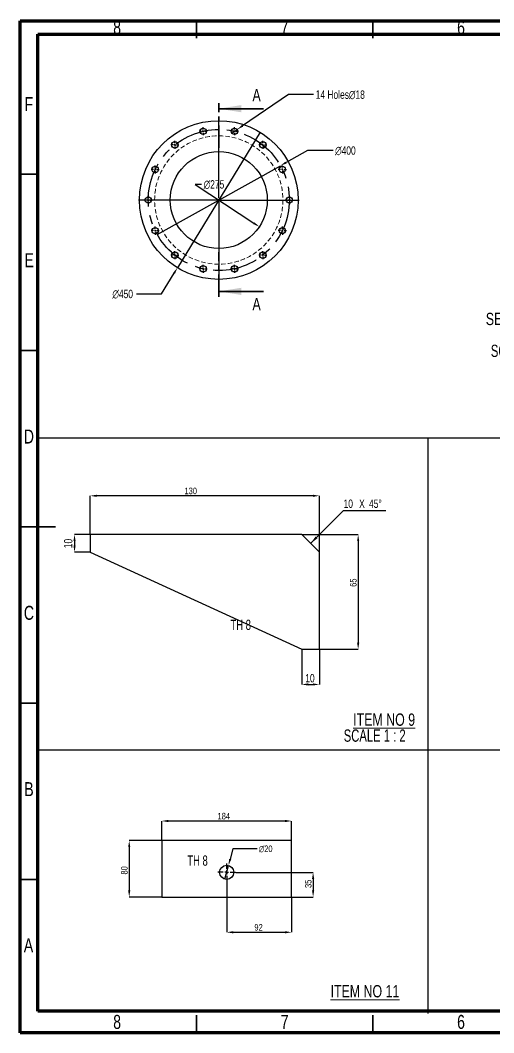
# Model space of a CAD drawing. Header units: millimetres. Extents: x 122 to 2816, y -707 to 556.
# Drawn here: x 1941.5 to 2075.7, y 89.1 to 376.2 of the extents above; entities that cross this region are included whole.
import ezdxf

# ---------------------------------------------------------------- set-up
doc = ezdxf.new("R2010")
doc.units = ezdxf.units.MM
doc.header["$PDSIZE"] = -1
for name, pattern in [('CENTER', [10.16, 6.35, -1.27, 1.27, -1.27]), ('CENTERX2', [20.32, 12.7, -2.54, 2.54, -2.54]), ('HIDDEN', [1.905, 1.27, -0.635])]:
    doc.linetypes.add(name, pattern=pattern)
doc.layers.add('FORMAT', color=7, linetype='Continuous')
doc.styles.add('SLDTEXTSTYLE10', font='TXT', dxfattribs={"width": 0.6875})
doc.styles.add('SLDTEXTSTYLE12', font='TXT', dxfattribs={"width": 0.681818})
doc.styles.add('SLDTEXTSTYLE7', font='TXT', dxfattribs={"width": 0.75})
doc.dimstyles.new('SLDDIMSTYLE22', dxfattribs={"dimtxt": 2.38125, "dimasz": 1.852083, "dimexe": 0, "dimexo": 0.625, "dimgap": 0.595313, "dimtad": 1, "dimdec": 0, "dimlfac": 10, "dimrnd": 1e-09, "dimzin": 12, "dimtxsty": 'SLDTEXTSTYLE7', "dimblk1": 'NONE', "dimsah": 1, "dimcen": 0, "dimazin": 3, "dimtfac": 1, "dimtdec": 0, "dimtmove": 0, "dimatfit": 3, "dimldrblk": 'NONE', "dimfrac": 2, "dimtzin": 12})
doc.dimstyles.new('SLDDIMSTYLE26', dxfattribs={"dimtxt": 2.38125, "dimasz": 1.852083, "dimexe": 0, "dimexo": 0.625, "dimgap": 0.595313, "dimtad": 1, "dimdec": 0, "dimlfac": 2, "dimrnd": 1e-09, "dimzin": 12, "dimtxsty": 'SLDTEXTSTYLE7', "dimsah": 1, "dimcen": 2.5, "dimazin": 3, "dimtfac": 1, "dimtdec": 0, "dimtmove": 0, "dimatfit": 0, "dimfrac": 2, "dimtzin": 12})
doc.dimstyles.new('SLDDIMSTYLE27', dxfattribs={"dimtxt": 1.852083, "dimasz": 1.852083, "dimexe": 0, "dimexo": 0.625, "dimgap": 0.463021, "dimtad": 1, "dimdec": 0, "dimlfac": 2, "dimrnd": 1e-09, "dimzin": 12, "dimtxsty": 'SLDTEXTSTYLE7', "dimsah": 1, "dimcen": 2.5, "dimazin": 3, "dimtfac": 1, "dimtdec": 0, "dimtmove": 0, "dimatfit": 3, "dimfrac": 2, "dimtzin": 12})
doc.dimstyles.new('SLDDIMSTYLE28', dxfattribs={"dimtxt": 2.38125, "dimasz": 1.852083, "dimexe": 0, "dimexo": 0.625, "dimgap": 0.595313, "dimtad": 1, "dimdec": 0, "dimlfac": 10, "dimrnd": 1e-09, "dimzin": 12, "dimtxsty": 'SLDTEXTSTYLE7', "dimblk1": 'NONE', "dimsah": 1, "dimcen": 0, "dimazin": 3, "dimtfac": 1, "dimtdec": 0, "dimtmove": 0, "dimatfit": 3, "dimldrblk": 'NONE', "dimfrac": 2, "dimtzin": 12})
doc.dimstyles.new('SLDDIMSTYLE29', dxfattribs={"dimtxt": 2.38125, "dimasz": 1.852083, "dimexe": 0, "dimexo": 0.625, "dimgap": 0.595313, "dimtad": 1, "dimdec": 0, "dimlfac": 10, "dimrnd": 1e-09, "dimzin": 12, "dimtxsty": 'SLDTEXTSTYLE7', "dimsah": 1, "dimcen": 0, "dimazin": 3, "dimtfac": 1, "dimtdec": 0, "dimtmove": 0, "dimatfit": 3, "dimfrac": 2, "dimtzin": 12})
doc.dimstyles.new('SLDDIMSTYLE32', dxfattribs={"dimtxt": 1.852083, "dimasz": 1.852083, "dimexe": 0, "dimexo": 0.625, "dimgap": 0.463021, "dimtad": 1, "dimdec": 0, "dimlfac": 5, "dimrnd": 1e-09, "dimzin": 12, "dimtxsty": 'SLDTEXTSTYLE7', "dimblk1": 'NONE', "dimsah": 1, "dimcen": 0, "dimazin": 3, "dimtfac": 1, "dimtdec": 0, "dimtmove": 0, "dimatfit": 3, "dimldrblk": 'NONE', "dimfrac": 2, "dimtzin": 12})
doc.dimstyles.new('SLDDIMSTYLE7', dxfattribs={"dimtxt": 1.852083, "dimasz": 1.852083, "dimexe": 0, "dimexo": 0.625, "dimgap": 0.463021, "dimtad": 1, "dimdec": 0, "dimlfac": 5, "dimrnd": 1e-09, "dimzin": 12, "dimtxsty": 'SLDTEXTSTYLE7', "dimsah": 1, "dimcen": 2.5, "dimazin": 3, "dimtfac": 1, "dimtdec": 0, "dimtmove": 0, "dimatfit": 3, "dimfrac": 2, "dimtzin": 12})
doc.dimstyles.new('SLDDIMSTYLE9', dxfattribs={"dimtxt": 1.852083, "dimasz": 1.852083, "dimexe": 0, "dimexo": 0.625, "dimgap": 0.463021, "dimtad": 1, "dimdec": 0, "dimlfac": 5, "dimrnd": 1e-09, "dimzin": 12, "dimtxsty": 'SLDTEXTSTYLE7', "dimsah": 1, "dimcen": 2.5, "dimazin": 3, "dimtfac": 1, "dimtdec": 0, "dimtmove": 0, "dimatfit": 0, "dimfrac": 2, "dimtzin": 12})

# ---------------------------------------------------------------- blocks, each defined once
blk = doc.blocks.new('SW_NOTE_0_54')
at = {"color": 0, "linetype": 'Continuous', "lineweight": 0, "char_height": 3.5, "attachment_point": 2}
for s, insert, style in [('\\LITEM NO 9', (13.62, 4.51), 'SLDTEXTSTYLE7'), ('SCALE 1 : 2', (10.94, -0.01), 'SLDTEXTSTYLE12')]:
    blk.add_mtext(s, dxfattribs=dict(at, insert=insert, style=style))
blk = doc.blocks.new('*D1160')
at = {"layer": 'Defpoints', "color": 0}
for p in [(1961.3, 230.39), (1956.88, 225.39), (1961.3, 225.39)]:
    blk.add_point(p, dxfattribs=at)
at = {"layer": 'FORMAT', "color": 0, "lineweight": -2}
for p, q in [((1961.24, 230.39), (1956.88, 230.39)), ((1956.88, 228.54), (1956.88, 227.24)), ((1961.24, 225.39), (1956.88, 225.39))]:
    blk.add_line(p, q, dxfattribs=at)
at = {"layer": 'FORMAT', "color": 0}
for points in [[(1956.57, 228.54), (1957.19, 228.54), (1956.88, 230.39)], [(1956.57, 227.24), (1957.19, 227.24), (1956.88, 225.39)]]:
    blk.add_solid(points, dxfattribs=at)
at = {"layer": 'FORMAT', "color": 0, "insert": (1953.9, 227.86), "char_height": 2.381, "attachment_point": 2, "rotation": 90, "style": 'SLDTEXTSTYLE7'}
blk.add_mtext('\\A1;10', dxfattribs=at)
blk = doc.blocks.new('*D1161')
at = {"layer": 'Defpoints', "color": 0}
for p in [(2021.3, 197.89), (2026.3, 197.89), (2026.3, 187.89)]:
    blk.add_point(p, dxfattribs=at)
at = {"layer": 'FORMAT', "color": 0, "lineweight": -2}
for p, q in [((2021.3, 197.83), (2021.3, 187.89)), ((2026.3, 197.83), (2026.3, 187.89)), ((2023.15, 187.89), (2024.45, 187.89))]:
    blk.add_line(p, q, dxfattribs=at)
at = {"layer": 'FORMAT', "color": 0}
for points in [[(2023.15, 188.2), (2023.15, 187.58), (2021.3, 187.89)], [(2024.45, 188.2), (2024.45, 187.58), (2026.3, 187.89)]]:
    blk.add_solid(points, dxfattribs=at)
at = {"layer": 'FORMAT', "color": 0, "insert": (2023.63, 190.86), "char_height": 2.381, "attachment_point": 2, "style": 'SLDTEXTSTYLE7'}
blk.add_mtext('\\A1;10', dxfattribs=at)
blk = doc.blocks.new('SW_CHAMFER_DIMENSION_0')
at = {"layer": 'FORMAT', "color": 0}
for p, q in [((-9.37, -9.37), (0, 0)), ((0, 0), (11.99, 0))]:
    blk.add_line(p, q, dxfattribs=at)
blk.add_solid([(-9.37, -9.37), (-7.42, -7.94), (-7.94, -7.42)], dxfattribs=at)
at = {"layer": 'FORMAT', "color": 0, "attachment_point": 1, "style": 'SLDTEXTSTYLE7'}
for s, insert, char_height in [('10', (0, 3.07), 2.381), ('X', (4.41, 3.07), 2.38), ('45°', (7.21, 3.07), 2.381)]:
    blk.add_mtext(s, dxfattribs=dict(at, insert=insert, char_height=char_height))
blk = doc.blocks.new('*D1162')
at = {"layer": 'Defpoints', "color": 0}
for p in [(2021.3, 230.39), (2026.3, 197.89), (2037.3, 197.89)]:
    blk.add_point(p, dxfattribs=at)
at = {"layer": 'FORMAT', "color": 0, "lineweight": -2}
for p, q in [((2021.36, 230.39), (2037.3, 230.39)), ((2037.3, 228.54), (2037.3, 199.74)), ((2026.36, 197.89), (2037.3, 197.89))]:
    blk.add_line(p, q, dxfattribs=at)
at = {"layer": 'FORMAT', "color": 0}
for points in [[(2036.99, 228.54), (2037.61, 228.54), (2037.3, 230.39)], [(2036.99, 199.74), (2037.61, 199.74), (2037.3, 197.89)]]:
    blk.add_solid(points, dxfattribs=at)
at = {"layer": 'FORMAT', "color": 0, "insert": (2034.99, 216.76), "char_height": 1.852, "attachment_point": 2, "rotation": 90, "style": 'SLDTEXTSTYLE7'}
blk.add_mtext('\\A1;65', dxfattribs=at)
blk = doc.blocks.new('*D1163')
at = {"layer": 'Defpoints', "color": 0}
for p in [(1961.3, 241.39), (1961.3, 230.39), (2026.3, 225.39)]:
    blk.add_point(p, dxfattribs=at)
at = {"layer": 'FORMAT', "color": 0, "lineweight": -2}
for p, q in [((1961.3, 230.45), (1961.3, 241.39)), ((2024.45, 241.39), (1963.15, 241.39)), ((2026.3, 225.45), (2026.3, 241.39))]:
    blk.add_line(p, q, dxfattribs=at)
at = {"layer": 'FORMAT', "color": 0}
for points in [[(1963.15, 241.7), (1963.15, 241.08), (1961.3, 241.39)], [(2024.45, 241.7), (2024.45, 241.08), (2026.3, 241.39)]]:
    blk.add_solid(points, dxfattribs=at)
at = {"layer": 'FORMAT', "color": 0, "insert": (1989.83, 243.7), "char_height": 1.852, "attachment_point": 2, "style": 'SLDTEXTSTYLE7'}
blk.add_mtext('\\A1;130', dxfattribs=at)
blk = doc.blocks.new('*D1164')
at = {"layer": 'Defpoints', "color": 0}
for p in [(2015.25, 335), (1980.31, 315.53)]:
    blk.add_point(p, dxfattribs=at)
at = {"layer": 'FORMAT', "color": 0, "lineweight": -2}
for p, q in [((2022.95, 339.29), (2016.87, 335.9)), ((2030.17, 339.29), (2022.95, 339.29)), ((1980.31, 315.53), (2015.25, 335))]:
    blk.add_line(p, q, dxfattribs=at)
at = {"layer": 'FORMAT', "color": 0}
blk.add_solid([(2016.72, 336.17), (2017.02, 335.63), (2015.25, 335)], dxfattribs=at)
at = {"layer": 'FORMAT', "color": 0, "insert": (2030.76, 340.48), "char_height": 2.381, "attachment_point": 1, "style": 'SLDTEXTSTYLE7'}
blk.add_mtext('\\A1;∅400', dxfattribs=at)
blk = doc.blocks.new('_None')
blk = doc.blocks.new('*D1165')
at = {"layer": 'Defpoints', "color": 0}
for p in [(2009.51, 344.47), (1986.06, 306.06)]:
    blk.add_point(p, dxfattribs=at)
at = {"layer": 'FORMAT', "color": 0, "lineweight": -2}
for p, q in [((2009.51, 344.47), (1986.06, 306.06)), ((1981.53, 298.62), (1985.1, 304.48)), ((1974.46, 298.62), (1981.53, 298.62))]:
    blk.add_line(p, q, dxfattribs=at)
at = {"layer": 'FORMAT', "color": 0}
blk.add_solid([(1984.83, 304.64), (1985.36, 304.31), (1986.06, 306.06)], dxfattribs=at)
at = {"layer": 'FORMAT', "color": 0, "insert": (1967.62, 299.82), "char_height": 2.381, "attachment_point": 1, "style": 'SLDTEXTSTYLE7'}
blk.add_mtext('\\A1;∅450', dxfattribs=at)
blk = doc.blocks.new('*D1166')
at = {"layer": 'Defpoints', "color": 0}
for p in [(1986.31, 332.83), (2009.26, 317.69)]:
    blk.add_point(p, dxfattribs=at)
at = {"layer": 'FORMAT', "color": 0, "lineweight": -2}
for p, q in [((1992.91, 329.7), (1991.06, 329.7)), ((1991.06, 329.7), (2007.71, 318.71))]:
    blk.add_line(p, q, dxfattribs=at)
at = {"layer": 'FORMAT', "color": 0}
blk.add_solid([(2007.88, 318.97), (2007.54, 318.45), (2009.26, 317.69)], dxfattribs=at)
at = {"layer": 'FORMAT', "color": 0, "insert": (1993.5, 330.89), "char_height": 2.381, "attachment_point": 1, "style": 'SLDTEXTSTYLE7'}
blk.add_mtext('\\A1;∅275', dxfattribs=at)
blk = doc.blocks.new('*D1167')
at = {"layer": 'Defpoints', "color": 0}
for p in [(2002.98, 345.27), (2001.49, 344.26)]:
    blk.add_point(p, dxfattribs=at)
at = {"layer": 'FORMAT', "color": 0, "lineweight": -2}
for p, q in [((2017.55, 355.15), (2004.51, 346.31)), ((2024.66, 355.15), (2017.55, 355.15)), ((2001.49, 344.26), (2002.98, 345.27))]:
    blk.add_line(p, q, dxfattribs=at)
at = {"layer": 'FORMAT', "color": 0}
blk.add_solid([(2004.34, 346.56), (2004.68, 346.05), (2002.98, 345.27)], dxfattribs=at)
at = {"layer": 'FORMAT', "color": 0, "insert": (2025.26, 356.34), "char_height": 2.3813, "attachment_point": 1, "style": 'SLDTEXTSTYLE7'}
blk.add_mtext('\\A1;14 Holes∅18', dxfattribs=at)
blk = doc.blocks.new('SW_CENTERMARKSYMBOL_42')
at = {"layer": 'FORMAT', "color": 0}
for p, q in [((0, 0.5), (0, 22.75)), ((-0.5, 0), (-22.75, 0)), ((0, 0), (-0.25, 0)), ((0, 0), (0, 0.25)), ((0, 0), (0, -0.25)), ((0, 0), (0.25, 0)), ((0.5, 0), (22.75, 0)), ((0, -0.5), (0, -22.75))]:
    blk.add_line(p, q, dxfattribs=at)
blk = doc.blocks.new('SW_CENTERMARKSYMBOL_43')
at = {"layer": 'FORMAT', "color": 0}
for p, q in [((-0.5, 0), (-1.15, 0)), ((0, 0), (-0.25, 0)), ((0, 0.5), (0, 1.15)), ((0, 0), (0, 0.25)), ((0, 0), (0, -0.25)), ((0, 0), (0.25, 0)), ((0.5, 0), (1.15, 0)), ((0, -0.5), (0, -1.15))]:
    blk.add_line(p, q, dxfattribs=at)
blk = doc.blocks.new('SW_CENTERMARKSYMBOL_44')
at = {"layer": 'FORMAT', "color": 0}
for p, q in [((-0.5, 0), (-1.15, 0)), ((0, 0), (-0.25, 0)), ((0, 0.5), (0, 1.15)), ((0, 0), (0, 0.25)), ((0, 0), (0, -0.25)), ((0, 0), (0.25, 0)), ((0.5, 0), (1.15, 0)), ((0, -0.5), (0, -1.15))]:
    blk.add_line(p, q, dxfattribs=at)
blk = doc.blocks.new('SW_CENTERMARKSYMBOL_45')
at = {"layer": 'FORMAT', "color": 0}
for p, q in [((-0.5, 0), (-1.15, 0)), ((0, 0), (-0.25, 0)), ((0, 0.5), (0, 1.15)), ((0, 0), (0, 0.25)), ((0, 0), (0, -0.25)), ((0, 0), (0.25, 0)), ((0.5, 0), (1.15, 0)), ((0, -0.5), (0, -1.15))]:
    blk.add_line(p, q, dxfattribs=at)
blk = doc.blocks.new('SW_CENTERMARKSYMBOL_46')
at = {"layer": 'FORMAT', "color": 0}
for p, q in [((-0.5, 0), (-1.15, 0)), ((0, 0), (-0.25, 0)), ((0, 0.5), (0, 1.15)), ((0, 0), (0, 0.25)), ((0, 0), (0, -0.25)), ((0, 0), (0.25, 0)), ((0.5, 0), (1.15, 0)), ((0, -0.5), (0, -1.15))]:
    blk.add_line(p, q, dxfattribs=at)
blk = doc.blocks.new('SW_CENTERMARKSYMBOL_47')
at = {"layer": 'FORMAT', "color": 0}
for p, q in [((-0.5, 0), (-1.15, 0)), ((0, 0), (-0.25, 0)), ((0, 0.5), (0, 1.15)), ((0, 0), (0, 0.25)), ((0, 0), (0, -0.25)), ((0, 0), (0.25, 0)), ((0.5, 0), (1.15, 0)), ((0, -0.5), (0, -1.15))]:
    blk.add_line(p, q, dxfattribs=at)
blk = doc.blocks.new('SW_CENTERMARKSYMBOL_48')
at = {"layer": 'FORMAT', "color": 0}
for p, q in [((-0.5, 0), (-1.15, 0)), ((0, 0), (-0.25, 0)), ((0, 0.5), (0, 1.15)), ((0, 0), (0, 0.25)), ((0, 0), (0, -0.25)), ((0, 0), (0.25, 0)), ((0.5, 0), (1.15, 0)), ((0, -0.5), (0, -1.15))]:
    blk.add_line(p, q, dxfattribs=at)
blk = doc.blocks.new('SW_CENTERMARKSYMBOL_49')
at = {"layer": 'FORMAT', "color": 0}
for p, q in [((-0.5, 0), (-1.15, 0)), ((0, 0), (-0.25, 0)), ((0, 0.5), (0, 1.15)), ((0, 0), (0, 0.25)), ((0, 0), (0, -0.25)), ((0, 0), (0.25, 0)), ((0.5, 0), (1.15, 0)), ((0, -0.5), (0, -1.15))]:
    blk.add_line(p, q, dxfattribs=at)
blk = doc.blocks.new('SW_CENTERMARKSYMBOL_50')
at = {"layer": 'FORMAT', "color": 0}
for p, q in [((-0.5, 0), (-1.15, 0)), ((0, 0), (-0.25, 0)), ((0, 0.5), (0, 1.15)), ((0, 0), (0, 0.25)), ((0, 0), (0, -0.25)), ((0, 0), (0.25, 0)), ((0.5, 0), (1.15, 0)), ((0, -0.5), (0, -1.15))]:
    blk.add_line(p, q, dxfattribs=at)
blk = doc.blocks.new('SW_CENTERMARKSYMBOL_51')
at = {"layer": 'FORMAT', "color": 0}
for p, q in [((-0.5, 0), (-1.15, 0)), ((0, 0), (-0.25, 0)), ((0, 0.5), (0, 1.15)), ((0, 0), (0, 0.25)), ((0, 0), (0, -0.25)), ((0, 0), (0.25, 0)), ((0.5, 0), (1.15, 0)), ((0, -0.5), (0, -1.15))]:
    blk.add_line(p, q, dxfattribs=at)
blk = doc.blocks.new('SW_CENTERMARKSYMBOL_52')
at = {"layer": 'FORMAT', "color": 0}
for p, q in [((-0.5, 0), (-1.15, 0)), ((0, 0), (-0.25, 0)), ((0, 0.5), (0, 1.15)), ((0, 0), (0, 0.25)), ((0, 0), (0, -0.25)), ((0, 0), (0.25, 0)), ((0.5, 0), (1.15, 0)), ((0, -0.5), (0, -1.15))]:
    blk.add_line(p, q, dxfattribs=at)
blk = doc.blocks.new('SW_CENTERMARKSYMBOL_53')
at = {"layer": 'FORMAT', "color": 0}
for p, q in [((-0.5, 0), (-1.15, 0)), ((0, 0), (-0.25, 0)), ((0, 0.5), (0, 1.15)), ((0, 0), (0, 0.25)), ((0, 0), (0, -0.25)), ((0, 0), (0.25, 0)), ((0.5, 0), (1.15, 0)), ((0, -0.5), (0, -1.15))]:
    blk.add_line(p, q, dxfattribs=at)
blk = doc.blocks.new('SW_CENTERMARKSYMBOL_54')
at = {"layer": 'FORMAT', "color": 0}
for p, q in [((-0.5, 0), (-1.15, 0)), ((0, 0), (-0.25, 0)), ((0, 0.5), (0, 1.15)), ((0, 0), (0, 0.25)), ((0, 0), (0, -0.25)), ((0, 0), (0.25, 0)), ((0.5, 0), (1.15, 0)), ((0, -0.5), (0, -1.15))]:
    blk.add_line(p, q, dxfattribs=at)
blk = doc.blocks.new('SW_CENTERMARKSYMBOL_55')
at = {"layer": 'FORMAT', "color": 0}
for p, q in [((-0.5, 0), (-1.15, 0)), ((0, 0), (-0.25, 0)), ((0, 0.5), (0, 1.15)), ((0, 0), (0, 0.25)), ((0, 0), (0, -0.25)), ((0, 0), (0.25, 0)), ((0.5, 0), (1.15, 0)), ((0, -0.5), (0, -1.15))]:
    blk.add_line(p, q, dxfattribs=at)
blk = doc.blocks.new('SW_CENTERMARKSYMBOL_56')
at = {"layer": 'FORMAT', "color": 0}
for p, q in [((-0.5, 0), (-1.15, 0)), ((0, 0), (-0.25, 0)), ((0, 0.5), (0, 1.15)), ((0, 0), (0, 0.25)), ((0, 0), (0, -0.25)), ((0, 0), (0.25, 0)), ((0.5, 0), (1.15, 0)), ((0, -0.5), (0, -1.15))]:
    blk.add_line(p, q, dxfattribs=at)
blk = doc.blocks.new('SW_NOTE_0_56')
at = {"layer": 'FORMAT', "color": 0, "char_height": 3.5, "attachment_point": 2}
for s, insert, style in [('SECTION A-A', (14.16, 4.51), 'SLDTEXTSTYLE7'), ('SCALE 1 : 10', (14.11, -4.54), 'SLDTEXTSTYLE10')]:
    blk.add_mtext(s, dxfattribs=dict(at, insert=insert, style=style))
blk = doc.blocks.new('*D1171')
at = {"layer": 'Defpoints', "color": 0}
for p in [(1981.63, 143.61), (1972.39, 127.61), (1981.63, 127.61)]:
    blk.add_point(p, dxfattribs=at)
at = {"layer": 'FORMAT', "color": 0, "lineweight": -2}
for p, q in [((1981.56, 143.61), (1972.39, 143.61)), ((1972.39, 141.76), (1972.39, 129.47)), ((1981.56, 127.61), (1972.39, 127.61))]:
    blk.add_line(p, q, dxfattribs=at)
at = {"layer": 'FORMAT', "color": 0}
for points in [[(1972.08, 141.76), (1972.7, 141.76), (1972.39, 143.61)], [(1972.08, 129.47), (1972.7, 129.47), (1972.39, 127.61)]]:
    blk.add_solid(points, dxfattribs=at)
at = {"layer": 'FORMAT', "color": 0, "insert": (1970.07, 135.17), "char_height": 1.852, "attachment_point": 2, "rotation": 90, "style": 'SLDTEXTSTYLE7'}
blk.add_mtext('\\A1;80', dxfattribs=at)
blk = doc.blocks.new('*D1172')
at = {"layer": 'Defpoints', "color": 0}
for p in [(1981.63, 149.17), (1981.63, 143.61), (2018.43, 143.61)]:
    blk.add_point(p, dxfattribs=at)
at = {"layer": 'FORMAT', "color": 0, "lineweight": -2}
for p, q in [((1981.63, 143.68), (1981.63, 149.17)), ((2016.57, 149.17), (1983.48, 149.17)), ((2018.43, 143.68), (2018.43, 149.17))]:
    blk.add_line(p, q, dxfattribs=at)
at = {"layer": 'FORMAT', "color": 0}
for points in [[(1983.48, 149.48), (1983.48, 148.86), (1981.63, 149.17)], [(2016.57, 149.48), (2016.57, 148.86), (2018.43, 149.17)]]:
    blk.add_solid(points, dxfattribs=at)
at = {"layer": 'FORMAT', "color": 0, "insert": (1999.21, 151.48), "char_height": 1.852, "attachment_point": 2, "style": 'SLDTEXTSTYLE7'}
blk.add_mtext('\\A1;184', dxfattribs=at)
blk = doc.blocks.new('*D1173')
at = {"layer": 'Defpoints', "color": 0}
for p in [(2002.53, 134.61), (2018.43, 127.61), (2024.53, 127.61)]:
    blk.add_point(p, dxfattribs=at)
at = {"layer": 'FORMAT', "color": 0, "lineweight": -2}
for p, q in [((2002.59, 134.61), (2024.53, 134.61)), ((2024.53, 132.76), (2024.53, 129.47)), ((2018.49, 127.61), (2024.53, 127.61))]:
    blk.add_line(p, q, dxfattribs=at)
at = {"layer": 'FORMAT', "color": 0}
for points in [[(2024.22, 132.76), (2024.84, 132.76), (2024.53, 134.61)], [(2024.22, 129.47), (2024.84, 129.47), (2024.53, 127.61)]]:
    blk.add_solid(points, dxfattribs=at)
at = {"layer": 'FORMAT', "color": 0, "insert": (2022.21, 131.36), "char_height": 1.852, "attachment_point": 2, "rotation": 90, "style": 'SLDTEXTSTYLE7'}
blk.add_mtext('\\A1;35', dxfattribs=at)
blk = doc.blocks.new('*D1174')
at = {"layer": 'Defpoints', "color": 0}
for p in [(2000.53, 136.55), (1999.52, 132.68)]:
    blk.add_point(p, dxfattribs=at)
at = {"layer": 'FORMAT', "color": 0, "lineweight": -2}
for p, q in [((2001.78, 141.29), (2001, 138.34)), ((2008.7, 141.29), (2001.78, 141.29)), ((1999.52, 132.68), (2000.53, 136.55))]:
    blk.add_line(p, q, dxfattribs=at)
at = {"layer": 'FORMAT', "color": 0}
blk.add_solid([(2000.71, 138.42), (2001.3, 138.26), (2000.53, 136.55)], dxfattribs=at)
at = {"layer": 'FORMAT', "color": 0, "insert": (2009.16, 142.22), "char_height": 1.852, "attachment_point": 1, "style": 'SLDTEXTSTYLE7'}
blk.add_mtext('\\A1;∅20', dxfattribs=at)
blk = doc.blocks.new('*D1175')
at = {"layer": 'Defpoints', "color": 0}
for p in [(2000.03, 132.11), (2018.43, 127.61), (2018.43, 117.61)]:
    blk.add_point(p, dxfattribs=at)
at = {"layer": 'FORMAT', "color": 0, "lineweight": -2}
for p, q in [((2000.03, 132.05), (2000.03, 117.61)), ((2018.43, 127.55), (2018.43, 117.61)), ((2001.88, 117.61), (2016.57, 117.61))]:
    blk.add_line(p, q, dxfattribs=at)
at = {"layer": 'FORMAT', "color": 0}
for points in [[(2001.88, 117.92), (2001.88, 117.3), (2000.03, 117.61)], [(2016.57, 117.92), (2016.57, 117.3), (2018.43, 117.61)]]:
    blk.add_solid(points, dxfattribs=at)
at = {"layer": 'FORMAT', "color": 0, "insert": (2009.06, 119.93), "char_height": 1.852, "attachment_point": 2, "style": 'SLDTEXTSTYLE7'}
blk.add_mtext('\\A1;92', dxfattribs=at)
blk = doc.blocks.new('SW_CENTERMARKSYMBOL_57')
at = {"layer": 'FORMAT', "color": 0}
for p, q in [((-1, 0), (-2.5, 0)), ((0, 0), (-0.5, 0)), ((0, 1), (0, 2.5)), ((0, 0), (0, 0.5)), ((0, 0), (0, -0.5)), ((0, 0), (0.5, 0)), ((1, 0), (2.5, 0)), ((0, -1), (0, -2.5))]:
    blk.add_line(p, q, dxfattribs=at)

msp = doc.modelspace()

# ---------------------------------------------------------------- linework, layer by layer
at = {"color": 7, "linetype": 'Continuous', "lineweight": 70}
for p, q in [((1941.495905, 89.123104), (1941.495905, 376.123104)), ((1941.495905, 376.123104), (2341.495905, 376.123104)), ((1946.495905, 95.256629), (1946.495905, 372.256629)), ((1946.495905, 372.256629), (2335.898377, 372.256629)), ((2335.898377, 95.256629), (1946.495905, 95.256629)), ((2341.495905, 89.123104), (1941.495905, 89.123104))]:
    msp.add_line(p, q, dxfattribs=at)
at = {"color": 7, "linetype": 'Continuous', "lineweight": 35}
for p, q in [((1991.495905, 371.123104), (1991.495905, 376.123104)), ((2041.495905, 371.123104), (2041.495905, 376.123104)), ((2010.483856, 351.161898), (1997.783856, 351.161898)), ((1946.495905, 332.623104), (1941.495905, 332.623104)), ((2010.483856, 299.361898), (1997.783856, 299.361898)), ((1946.495905, 282.623104), (1941.495905, 282.623104)), ((1941.494905, 232.623104), (1951.496905, 232.623104)), ((1946.495905, 232.623104), (1941.495905, 232.623104)), ((1946.495905, 182.623104), (1941.495905, 182.623104)), ((1946.495905, 132.623104), (1941.495905, 132.623104)), ((1991.495905, 94.123104), (1991.495905, 89.123104)), ((2041.495905, 94.123104), (2041.495905, 89.123104))]:
    msp.add_line(p, q, dxfattribs=at)
at = {"color": 7, "linetype": 'CENTER', "lineweight": 35}
for p, q in [((1997.783856, 340.049398), (1997.783856, 352.749398)), ((1997.783856, 297.774398), (1997.783856, 310.480748))]:
    msp.add_line(p, q, dxfattribs=at)
at = {"color": 7, "linetype": 'Continuous', "lineweight": 25}
for p, q in [((1961.300179, 230.3883), (1961.300179, 225.3883)), ((2021.300179, 230.3883), (1961.300179, 230.3883)), ((2026.300179, 225.3883), (2021.300179, 230.3883)), ((1961.300179, 225.3883), (2021.300179, 197.8883)), ((2026.300179, 197.8883), (2026.300179, 225.3883)), ((2021.300179, 197.8883), (2026.300179, 197.8883)), ((2018.425509, 143.613444), (1981.625509, 143.613444)), ((1981.625509, 143.613444), (1981.625509, 127.613444)), ((2018.425509, 127.613444), (2018.425509, 143.613444)), ((1981.625509, 127.613444), (2018.425509, 127.613444))]:
    msp.add_line(p, q, dxfattribs=at)
for centre, radius in [((1997.783856, 325.261898), 22.5), ((1993.333437, 344.760457), 0.9), ((2002.234274, 344.760457), 0.9), ((1985.31406, 340.898528), 0.9), ((2010.253652, 340.898528), 0.9), ((1997.783856, 325.261898), 13.75), ((1979.764478, 333.939573), 0.9), ((2015.803233, 333.939573), 0.9), ((1977.783856, 325.261898), 0.9), ((2017.783856, 325.261898), 0.9), ((1979.764478, 316.584224), 0.9), ((2015.803233, 316.584224), 0.9), ((1985.31406, 309.625269), 0.9), ((2010.253652, 309.625269), 0.9), ((1993.333437, 305.76334), 0.9), ((2002.234274, 305.76334), 0.9), ((2000.025509, 134.613444), 2)]:
    msp.add_circle(centre, radius, dxfattribs=at)
at = {"color": 7, "linetype": 'HIDDEN', "lineweight": 18}
msp.add_circle((1997.783856, 325.261898), 18.2, dxfattribs=at)
at = {"color": 7, "linetype": 'Continuous', "lineweight": 35}
for points in [[(1997.783856, 351.161898), (2004.133856, 350.145898), (2004.133856, 352.177898)], [(1997.783856, 299.361898), (2004.133856, 298.345898), (2004.133856, 300.377898)]]:
    msp.add_solid(points, dxfattribs=at)
at = {"layer": 'FORMAT'}
for p, q in [((1946.495905, 257.867862), (2115.585197, 257.867862)), ((2057.023415, 257.867862), (2057.023415, 169.395468)), ((1946.495905, 169.395468), (2115.585197, 169.395468)), ((2057.023415, 169.395468), (2057.023415, 94.576363))]:
    msp.add_line(p, q, dxfattribs=at)
at = {"layer": 'FORMAT', "linetype": 'CENTERX2'}
msp.add_circle((1997.783856, 325.261898), 20, dxfattribs=at)

# ---------------------------------------------------------------- block references
at = {"color": 7, "linetype": 'Continuous', "lineweight": 0}
msp.add_blockref('SW_NOTE_0_54', (2031.042944, 175.154082), dxfattribs=at)
at = {"layer": 'FORMAT'}
for name, p in [('SW_CENTERMARKSYMBOL_42', (1997.783856, 325.261898)), ('SW_CENTERMARKSYMBOL_53', (1993.333437, 344.760457)), ('SW_CENTERMARKSYMBOL_54', (2002.234274, 344.760457)), ('SW_CENTERMARKSYMBOL_52', (1985.31406, 340.898528)), ('SW_CENTERMARKSYMBOL_55', (2010.253652, 340.898528)), ('SW_CENTERMARKSYMBOL_51', (1979.764478, 333.939573)), ('SW_CENTERMARKSYMBOL_56', (2015.803233, 333.939573)), ('SW_CENTERMARKSYMBOL_50', (1977.783856, 325.261898)), ('SW_CENTERMARKSYMBOL_43', (2017.783856, 325.261898)), ('SW_CENTERMARKSYMBOL_49', (1979.764478, 316.584224)), ('SW_CENTERMARKSYMBOL_44', (2015.803233, 316.584224)), ('SW_CENTERMARKSYMBOL_48', (1985.31406, 309.625269)), ('SW_CENTERMARKSYMBOL_45', (2010.253652, 309.625269)), ('SW_CENTERMARKSYMBOL_47', (1993.333437, 305.76334)), ('SW_CENTERMARKSYMBOL_46', (2002.234274, 305.76334)), ('SW_NOTE_0_56', (2070.541341, 288.786704)), ('SW_CHAMFER_DIMENSION_0', (2033.165797, 237.253918)), ('SW_CENTERMARKSYMBOL_57', (2000.025509, 134.613444))]:
    msp.add_blockref(name, p, dxfattribs=at)

# ---------------------------------------------------------------- texts
at = {"color": 7, "linetype": 'Continuous', "lineweight": 0}
for s, insert, char_height, attachment_point, style in [('8', (1968.955942, 376.183258), 3.96875, 2, 'SLDTEXTSTYLE7'), ('7', (2016.455942, 376.183258), 3.96875, 2, 'SLDTEXTSTYLE7'), ('6', (2066.455942, 376.183258), 3.96875, 2, 'SLDTEXTSTYLE7'), ('F', (1943.953646, 354.433258), 3.96875, 2, 'SLDTEXTSTYLE7'), ('E', (1944.003714, 310.183258), 3.96875, 2, 'SLDTEXTSTYLE7'), ('D', (1943.948593, 260.183258), 3.96875, 2, 'SLDTEXTSTYLE7'), ('C', (1943.954564, 210.183258), 3.96875, 2, 'SLDTEXTSTYLE7'), ('TH 8', (2001.10145, 206.24911), 2.9104167, 1, 'SLDTEXTSTYLE10'), ('B', (1943.966507, 160.183258), 3.96875, 2, 'SLDTEXTSTYLE7'), ('A', (1943.835593, 115.933258), 3.96875, 2, 'SLDTEXTSTYLE7'), ('\\LITEM NO 11', (2029.465513, 102.65182), 3.5, 1, 'SLDTEXTSTYLE7'), ('8', (1968.955942, 94.183258), 3.96875, 2, 'SLDTEXTSTYLE7'), ('7', (2016.455942, 94.183258), 3.96875, 2, 'SLDTEXTSTYLE7'), ('6', (2066.455942, 94.183258), 3.96875, 2, 'SLDTEXTSTYLE7')]:
    msp.add_mtext(s, dxfattribs=dict(at, insert=insert, char_height=char_height, attachment_point=attachment_point, style=style))
at = {"color": 7, "linetype": 'Continuous', "char_height": 3.5, "attachment_point": 1, "style": 'SLDTEXTSTYLE7'}
for insert in [(2007.329354, 356.758595), (2007.329354, 297.498198)]:
    msp.add_mtext('A', dxfattribs=dict(at, insert=insert))
at = {"layer": 'FORMAT', "insert": (1988.856797, 139.393595), "char_height": 2.9104167, "attachment_point": 1, "style": 'SLDTEXTSTYLE10'}
msp.add_mtext('TH 8', dxfattribs=at)

# ---------------------------------------------------------------- dimensions: what is measured, and where the dimension line sits
at = {"layer": 'FORMAT'}
dim = msp.add_diameter_dim_2p(p1=(2001.489528, 344.255132), p2=(2002.97902, 345.265781), text='14 Holes<>', dimstyle='SLDDIMSTYLE28', dxfattribs=at)
dim.commit()
dim.dimension.update_dxf_attribs({"geometry": '*D1167', "text_midpoint": (2033.740078, 355.150683), "dimtype": 163})
for p1, p2, dimstyle, picture, middle in [((2009.505055, 344.467717), (1986.062656, 306.05608), 'SLDDIMSTYLE22', '*D1165', (1970.740915, 298.62468)), ((1980.313078, 315.526811), (2015.254633, 334.996986), 'SLDDIMSTYLE28', '*D1164', (2033.740078, 339.287057)), ((1986.306799, 332.834195), (2009.260912, 317.689602), 'SLDDIMSTYLE29', '*D1166', (1996.778186, 329.700405)), ((1999.51761, 132.679009), (2000.533407, 136.547879), 'SLDDIMSTYLE32', '*D1174', (2010.894835, 141.290232))]:
    dim = msp.add_diameter_dim_2p(p1=p1, p2=p2, dimstyle=dimstyle, dxfattribs=at)
    dim.commit()
    dim.dimension.update_dxf_attribs({"geometry": picture, "text_midpoint": middle, "dimtype": 163})
for base, p1, p2, dimstyle, picture, middle in [((1961.300179, 241.3883), (2026.300179, 225.3883), (1961.300179, 230.3883), 'SLDDIMSTYLE27', '*D1163', (1989.830568, 241.3883)), ((2026.300179, 187.8883), (2021.300179, 197.8883), (2026.300179, 197.8883), 'SLDDIMSTYLE26', '*D1161', (2023.632071, 187.8883)), ((1981.625509, 149.168946), (2018.425509, 143.613444), (1981.625509, 143.613444), 'SLDDIMSTYLE7', '*D1172', (1999.214596, 149.168946)), ((2018.425509, 117.613444), (2000.025509, 132.113444), (2018.425509, 127.613444), 'SLDDIMSTYLE7', '*D1175', (2009.064074, 117.613444))]:
    dim = msp.add_linear_dim(base=base, p1=p1, p2=p2, dimstyle=dimstyle, dxfattribs=at)
    dim.commit()
    dim.dimension.update_dxf_attribs({"geometry": picture, "text_midpoint": middle, "dimtype": 160})
for base, p1, p2, dimstyle, picture, middle in [((1956.880622, 225.3883), (1961.300179, 230.3883), (1961.300179, 225.3883), 'SLDDIMSTYLE26', '*D1160', (1956.880622, 227.855828)), ((2037.300179, 197.8883), (2021.300179, 230.3883), (2026.300179, 197.8883), 'SLDDIMSTYLE27', '*D1162', (2037.300179, 216.761499)), ((1972.389264, 127.613444), (1981.625509, 143.613444), (1981.625509, 127.613444), 'SLDDIMSTYLE7', '*D1171', (1972.389264, 135.166902)), ((2024.52706, 127.613444), (2002.525509, 134.613444), (2018.425509, 127.613444), 'SLDDIMSTYLE9', '*D1173', (2024.52706, 131.356333))]:
    dim = msp.add_linear_dim(base=base, p1=p1, p2=p2, angle=90, dimstyle=dimstyle, dxfattribs=at)
    dim.commit()
    dim.dimension.update_dxf_attribs({"geometry": picture, "text_midpoint": middle, "dimtype": 160})

doc.saveas('drawing.dxf')
